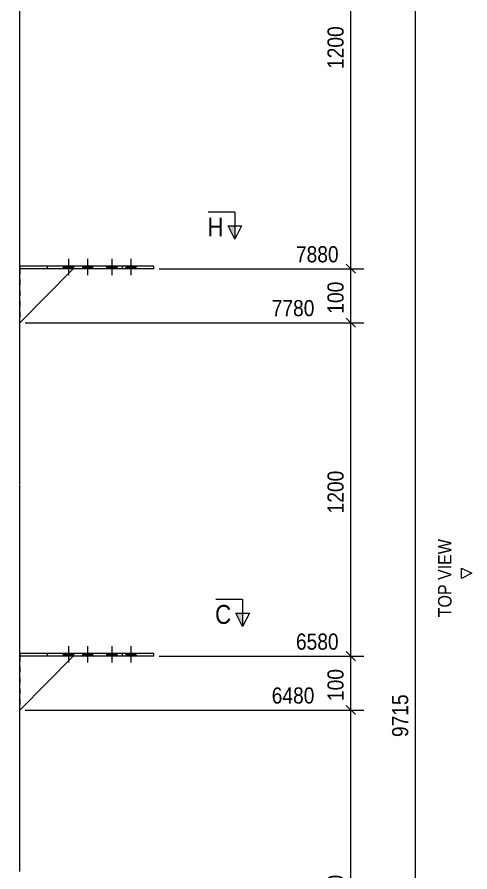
# Model space of a CAD drawing. Header units: millimetres. Extents: x 2 to 579, y 1 to 825.
# Drawn here: x 340.9 to 425, y 390.1 to 548.7 of the extents above; entities that cross this region are included whole.
import ezdxf

# ---------------------------------------------------------------- set-up
doc = ezdxf.new("R2010")
doc.units = ezdxf.units.MM
doc.linetypes.add('XKITLINE00', pattern=[0])
doc.linetypes.add('XKITLINE01', pattern=[4, 1, -1, 1, -1])
for name, color, linetype, lineweight in [('Bolt', 3, 'Continuous', 0), ('Dimensions', 7, 'Continuous', 0), ('OtherObjectType', 7, 'Continuous', 0), ('Part', 2, 'Continuous', 0), ('Section', 6, 'Continuous', 0)]:
    doc.layers.add(name, color=color, linetype=linetype, lineweight=lineweight)
doc.styles.add('ARIAL', font='ARIAL.TTF')

# ---------------------------------------------------------------- blocks, each defined once
blk = doc.blocks.new('*A20')
at = {"layer": 'Bolt'}
for points in [[(351.32, 430.62), (351.32, 430.12), (349.44, 430.12), (349.44, 430.62)], [(354.89, 430.62), (354.89, 430.12), (353.01, 430.12), (353.01, 430.62)], [(359.37, 430.62), (359.37, 430.12), (357.49, 430.12), (357.49, 430.62)], [(362.94, 430.62), (362.94, 430.12), (361.06, 430.12), (361.06, 430.62)]]:
    blk.add_hatch(color=3, dxfattribs=at).paths.add_polyline_path(points, flags=17)
at = {"layer": 'Bolt', "color": 3, "linetype": 'XKITLINE00', "lineweight": 0}
for p, q in [((350.38, 431.96), (350.38, 428.96)), ((353.95, 431.96), (353.95, 428.96)), ((358.43, 431.96), (358.43, 428.96)), ((362, 431.96), (362, 428.96)), ((349.44, 430.62), (349.44, 430.12)), ((351.32, 430.62), (351.32, 430.12)), ((353.01, 430.62), (353.01, 430.12)), ((354.89, 430.62), (354.89, 430.12)), ((357.49, 430.62), (357.49, 430.12)), ((359.37, 430.62), (359.37, 430.12)), ((361.06, 430.62), (361.06, 430.12)), ((362.94, 430.62), (362.94, 430.12))]:
    blk.add_line(p, q, dxfattribs=at)
blk = doc.blocks.new('*A21')
at = {"layer": 'Bolt'}
for points in [[(351.32, 502.52), (351.32, 502.02), (349.44, 502.02), (349.44, 502.52)], [(354.89, 502.52), (354.89, 502.02), (353.01, 502.02), (353.01, 502.52)], [(359.37, 502.52), (359.37, 502.02), (357.49, 502.02), (357.49, 502.52)], [(362.94, 502.52), (362.94, 502.02), (361.06, 502.02), (361.06, 502.52)]]:
    blk.add_hatch(color=3, dxfattribs=at).paths.add_polyline_path(points, flags=17)
at = {"layer": 'Bolt', "color": 3, "linetype": 'XKITLINE00', "lineweight": 0}
for p, q in [((350.38, 503.86), (350.38, 500.86)), ((353.95, 503.86), (353.95, 500.86)), ((358.43, 503.86), (358.43, 500.86)), ((362, 503.86), (362, 500.86)), ((349.44, 502.52), (349.44, 502.02)), ((351.32, 502.52), (351.32, 502.02)), ((353.01, 502.52), (353.01, 502.02)), ((354.89, 502.52), (354.89, 502.02)), ((357.49, 502.52), (357.49, 502.02)), ((359.37, 502.52), (359.37, 502.02)), ((361.06, 502.52), (361.06, 502.02)), ((362.94, 502.52), (362.94, 502.02))]:
    blk.add_line(p, q, dxfattribs=at)
blk = doc.blocks.new('*A27')
at = {"layer": 'Part', "color": 2, "linetype": 'XKITLINE00', "lineweight": 0}
for p, q in [((341.35, 533.6), (341.35, 648.63)), ((341.35, 462.02), (341.35, 533.5)), ((341.35, 390.12), (341.35, 461.92))]:
    blk.add_line(p, q, dxfattribs=at)
blk = doc.blocks.new('*A41')
at = {"layer": 'Part', "color": 2, "linetype": 'XKITLINE00', "lineweight": 0}
blk.add_line((341.35, 420.12), (351.3, 430.12), dxfattribs=at)
at = {"layer": 'Part', "color": 7, "linetype": 'XKITLINE01', "lineweight": 0}
for p, q in [((341.35, 430.12), (341.35, 420.12)), ((351.3, 430.12), (341.35, 430.12))]:
    blk.add_line(p, q, dxfattribs=at)
blk = doc.blocks.new('*A42')
at = {"layer": 'Part', "color": 2, "linetype": 'XKITLINE00', "lineweight": 0}
for p, q in [((366.25, 430.62), (341.35, 430.62)), ((366.25, 430.12), (341.35, 430.12)), ((346.52, 430.12), (346.52, 430.62)), ((360.45, 430.12), (360.45, 430.62)), ((366.25, 430.12), (366.25, 430.62))]:
    blk.add_line(p, q, dxfattribs=at)
at = {"layer": 'Part', "color": 7, "linetype": 'XKITLINE01', "lineweight": 0}
for p, q in [((341.35, 430.62), (341.35, 430.12)), ((341.35, 430.12), (341.35, 430.62)), ((349.58, 430.12), (349.58, 430.62))]:
    blk.add_line(p, q, dxfattribs=at)
blk = doc.blocks.new('*A43')
at = {"layer": 'Part', "color": 2, "linetype": 'XKITLINE00', "lineweight": 0}
blk.add_line((341.35, 492.02), (351.3, 502.02), dxfattribs=at)
at = {"layer": 'Part', "color": 7, "linetype": 'XKITLINE01', "lineweight": 0}
for p, q in [((341.35, 502.02), (341.35, 492.02)), ((351.3, 502.02), (341.35, 502.02))]:
    blk.add_line(p, q, dxfattribs=at)
blk = doc.blocks.new('*A44')
at = {"layer": 'Part', "color": 2, "linetype": 'XKITLINE00', "lineweight": 0}
for p, q in [((366.25, 502.52), (341.35, 502.52)), ((366.25, 502.02), (341.35, 502.02)), ((346.52, 502.02), (346.52, 502.52)), ((360.45, 502.02), (360.45, 502.52)), ((366.25, 502.02), (366.25, 502.52))]:
    blk.add_line(p, q, dxfattribs=at)
at = {"layer": 'Part', "color": 7, "linetype": 'XKITLINE01', "lineweight": 0}
for p, q in [((341.35, 502.52), (341.35, 502.02)), ((341.35, 502.02), (341.35, 502.52)), ((349.58, 502.02), (349.58, 502.52))]:
    blk.add_line(p, q, dxfattribs=at)
blk = doc.blocks.new('*A187')
at = {"layer": 'Section'}
for points in [[(256.68, 510.02), (255.43, 507.52), (255.43, 510.02)], [(381.32, 510.02), (381.32, 507.52), (380.07, 510.02)]]:
    blk.add_hatch(color=3, dxfattribs=at).paths.add_polyline_path(points, flags=17)
at = {"layer": 'Section', "color": 1, "linetype": 'XKITLINE00', "lineweight": 0}
for p, q in [((255.43, 512.52), (260.43, 512.52)), ((255.43, 512.52), (255.43, 507.52)), ((381.32, 512.52), (376.32, 512.52)), ((381.32, 512.52), (381.32, 507.52))]:
    blk.add_line(p, q, dxfattribs=at)
at = {"layer": 'Section', "color": 3, "linetype": 'XKITLINE00', "lineweight": 0}
for p, q in [((255.43, 507.52), (254.18, 510.02)), ((256.68, 510.02), (254.18, 510.02)), ((255.43, 507.52), (256.68, 510.02)), ((380.07, 510.02), (382.57, 510.02)), ((381.32, 507.52), (380.07, 510.02)), ((382.57, 510.02), (381.32, 507.52))]:
    blk.add_line(p, q, dxfattribs=at)
at = {"layer": 'Section', "color": 7, "style": 'ARIAL', "width": 0.85}
for p in [(257.18, 508.02), (376.2, 508.02)]:
    blk.add_text('H', height=3.5, dxfattribs=at).set_placement(p)
blk = doc.blocks.new('*A190')
at = {"layer": 'Section'}
for points in [[(231.6, 438.12), (230.35, 435.62), (230.35, 438.12)], [(382.75, 438.12), (382.75, 435.62), (381.5, 438.12)]]:
    blk.add_hatch(color=3, dxfattribs=at).paths.add_polyline_path(points, flags=17)
at = {"layer": 'Section', "color": 1, "linetype": 'XKITLINE00', "lineweight": 0}
for p, q in [((230.35, 440.62), (235.35, 440.62)), ((230.35, 440.62), (230.35, 435.62)), ((382.75, 440.62), (377.75, 440.62)), ((382.75, 440.62), (382.75, 435.62))]:
    blk.add_line(p, q, dxfattribs=at)
at = {"layer": 'Section', "color": 3, "linetype": 'XKITLINE00', "lineweight": 0}
for p, q in [((230.35, 435.62), (229.1, 438.12)), ((231.6, 438.12), (229.1, 438.12)), ((230.35, 435.62), (231.6, 438.12)), ((381.5, 438.12), (384, 438.12)), ((382.75, 435.62), (381.5, 438.12)), ((384, 438.12), (382.75, 435.62))]:
    blk.add_line(p, q, dxfattribs=at)
at = {"layer": 'Section', "color": 7, "style": 'ARIAL', "width": 0.85}
for p in [(232.1, 436.12), (377.63, 436.12)]:
    blk.add_text('C', height=3.5, dxfattribs=at).set_placement(p)
blk = doc.blocks.new('*A192')
at = {"layer": 'Dimensions', "color": 7, "linetype": 'XKITLINE00', "lineweight": 0}
blk.add_line((414.85, 190.48), (414.85, 648.63), dxfattribs=at)
at = {"layer": 'Dimensions', "color": 3, "style": 'ARIAL', "width": 0.85}
blk.add_text('9715', height=3, rotation=90.0002, dxfattribs=at).set_placement((413.5, 415.1))
blk = doc.blocks.new('*A207')
at = {"layer": 'Dimensions', "color": 7, "linetype": 'XKITLINE00', "lineweight": 0}
for p, q in [((402, 420.97), (403.7, 419.28)), ((342.35, 420.12), (405.25, 420.12)), ((402.85, 351.98), (402.85, 420.12)), ((402, 352.82), (403.7, 351.13)), ((367.25, 351.98), (405.25, 351.98))]:
    blk.add_line(p, q, dxfattribs=at)
at = {"layer": 'Dimensions', "color": 3}
for p in [(402.85, 420.12), (402.85, 351.98)]:
    blk.add_point(p, dxfattribs=at)
at = {"layer": 'Dimensions', "color": 3, "style": 'ARIAL', "width": 0.85}
blk.add_text('6480', height=3, dxfattribs=at).set_placement((388.15, 421.32))
blk.add_text('1200', height=3, rotation=90.0002, dxfattribs=at).set_placement((401.5, 381.6))
blk = doc.blocks.new('*A208')
at = {"layer": 'Dimensions', "color": 7, "linetype": 'XKITLINE00', "lineweight": 0}
for p, q in [((367.25, 430.12), (405.25, 430.12)), ((402, 430.97), (403.7, 429.28)), ((402.85, 420.12), (402.85, 430.12)), ((402, 420.97), (403.7, 419.28)), ((342.35, 420.12), (405.25, 420.12))]:
    blk.add_line(p, q, dxfattribs=at)
at = {"layer": 'Dimensions', "color": 3}
for p in [(402.85, 430.12), (402.85, 420.12)]:
    blk.add_point(p, dxfattribs=at)
at = {"layer": 'Dimensions', "color": 3, "style": 'ARIAL', "width": 0.85}
blk.add_text('6580', height=3, dxfattribs=at).set_placement((392.65, 431.32))
blk.add_text('100', height=3, rotation=90.0002, dxfattribs=at).set_placement((401.5, 421.79))
blk = doc.blocks.new('*A209')
at = {"layer": 'Dimensions', "color": 7, "linetype": 'XKITLINE00', "lineweight": 0}
for p, q in [((342.35, 492.02), (405.25, 492.02)), ((402, 492.87), (403.7, 491.18)), ((402.85, 430.12), (402.85, 492.02)), ((367.25, 430.12), (405.25, 430.12)), ((402, 430.97), (403.7, 429.28))]:
    blk.add_line(p, q, dxfattribs=at)
at = {"layer": 'Dimensions', "color": 3}
for p in [(402.85, 492.02), (402.85, 430.12)]:
    blk.add_point(p, dxfattribs=at)
at = {"layer": 'Dimensions', "color": 3, "style": 'ARIAL', "width": 0.85}
blk.add_text('7780', height=3, dxfattribs=at).set_placement((388.15, 493.22))
blk.add_text('1200', height=3, rotation=90.0002, dxfattribs=at).set_placement((401.5, 456.62))
blk = doc.blocks.new('*A210')
at = {"layer": 'Dimensions', "color": 7, "linetype": 'XKITLINE00', "lineweight": 0}
for p, q in [((367.25, 502.02), (405.25, 502.02)), ((402, 502.87), (403.7, 501.18)), ((402.85, 492.02), (402.85, 502.02)), ((342.35, 492.02), (405.25, 492.02)), ((402, 492.87), (403.7, 491.18))]:
    blk.add_line(p, q, dxfattribs=at)
at = {"layer": 'Dimensions', "color": 3}
for p in [(402.85, 502.02), (402.85, 492.02)]:
    blk.add_point(p, dxfattribs=at)
at = {"layer": 'Dimensions', "color": 3, "style": 'ARIAL', "width": 0.85}
blk.add_text('7880', height=3, dxfattribs=at).set_placement((392.65, 503.22))
blk.add_text('100', height=3, rotation=90.0002, dxfattribs=at).set_placement((401.5, 493.69))
blk = doc.blocks.new('*A211')
at = {"layer": 'Dimensions', "color": 7, "linetype": 'XKITLINE00', "lineweight": 0}
for p, q in [((402, 585.95), (403.7, 584.26)), ((342.35, 585.1), (405.25, 585.1)), ((402.85, 502.02), (402.85, 585.1)), ((367.25, 502.02), (405.25, 502.02)), ((402, 502.87), (403.7, 501.18))]:
    blk.add_line(p, q, dxfattribs=at)
at = {"layer": 'Dimensions', "color": 3}
for p in [(402.85, 585.1), (402.85, 502.02)]:
    blk.add_point(p, dxfattribs=at)
at = {"layer": 'Dimensions', "color": 3, "style": 'ARIAL', "width": 0.85}
blk.add_text('9080', height=3, dxfattribs=at).set_placement((388.15, 586.3))
blk.add_text('1200', height=3, rotation=90.0002, dxfattribs=at).set_placement((401.5, 539.11))
blk = doc.blocks.new('*A315')
at = {"layer": 'OtherObjectType', "color": 7, "linetype": 'XKITLINE00', "lineweight": 0}
for p, q in [((423.41, 444.56), (423.41, 446.43)), ((423.41, 446.43), (425.29, 445.5)), ((425.29, 445.5), (423.41, 444.56)), ((425.29, 445.5), (425.29, 445.5)), ((493.71, 415.17), (494.64, 417.05)), ((494.64, 417.05), (495.58, 415.17)), ((494.64, 417.05), (494.64, 417.05)), ((495.58, 415.17), (493.71, 415.17)), ((486.31, 403.05), (493.73, 403.05))]:
    blk.add_line(p, q, dxfattribs=at)
at = {"layer": 'OtherObjectType', "color": 7, "style": 'ARIAL', "width": 0.85}
blk.add_text('TOP VIEW', height=2.5, rotation=90, dxfattribs=at).set_placement((421.54, 437.34))
for s, p in [('FRONT VIEW', (484.18, 410.8)), ('C', (486.31, 403.8)), ('C', (491.32, 403.8)), ('-', (489.46, 403.8))]:
    blk.add_text(s, height=2.5, dxfattribs=at).set_placement(p)

msp = doc.modelspace()

# ---------------------------------------------------------------- block references
at = {"lineweight": 0}
for name in ['*A192', '*A211', '*A187', '*A210', '*A21', '*A44', '*A43', '*A209', '*A190', '*A208', '*A20', '*A42', '*A41', '*A207']:
    msp.add_blockref(name, (0, 0), dxfattribs=at)
at = {"layer": 'OtherObjectType', "lineweight": 0}
msp.add_blockref('*A315', (0, 0), dxfattribs=at)
at = {"layer": 'Part', "lineweight": 0}
msp.add_blockref('*A27', (0, 0), dxfattribs=at)

doc.saveas('drawing.dxf')
